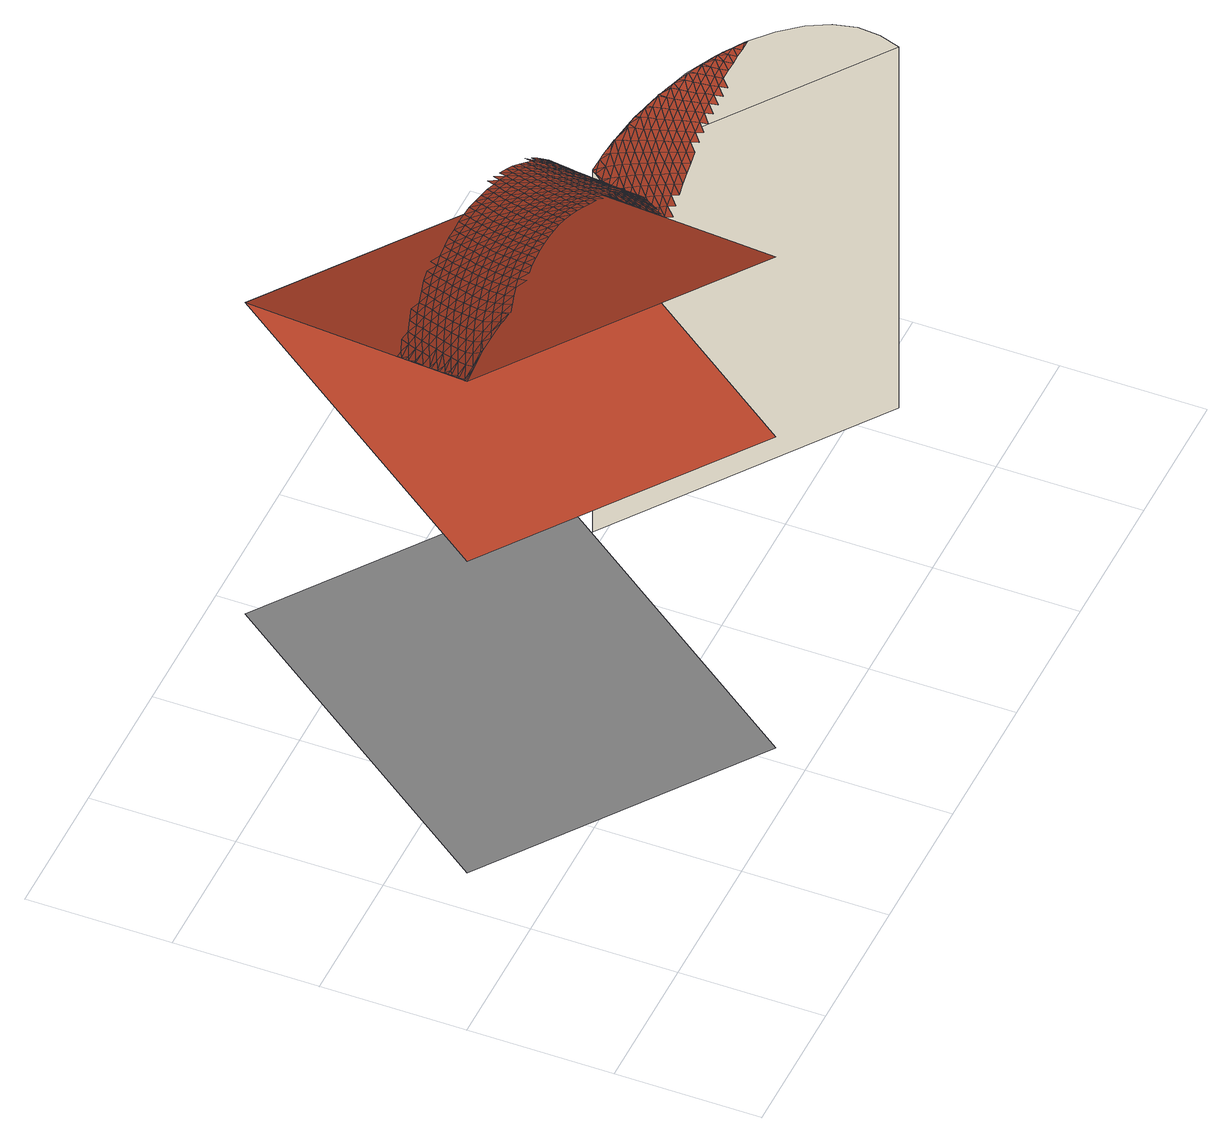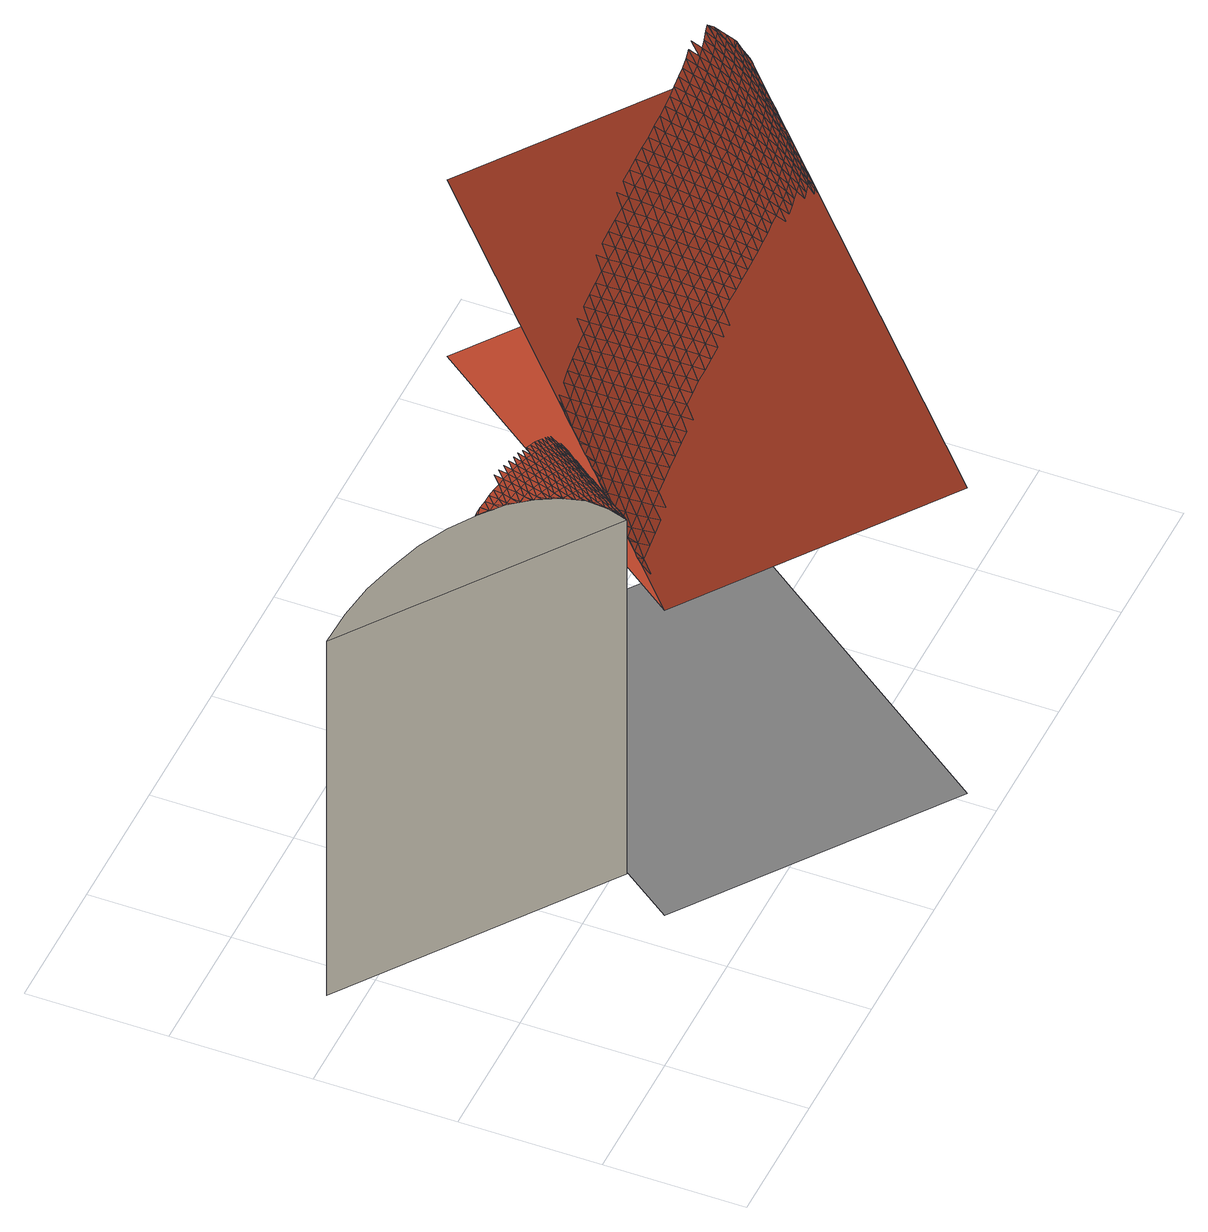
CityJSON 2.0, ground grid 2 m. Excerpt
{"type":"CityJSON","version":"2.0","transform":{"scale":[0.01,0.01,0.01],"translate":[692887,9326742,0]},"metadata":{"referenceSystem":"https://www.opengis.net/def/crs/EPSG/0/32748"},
"CityObjects":{
"building1":{"type":"Building","attributes":{"description":"109, created by Fairuz Akmal Pradana","name":"AC14-109","relativeToTerrain":"entirelyAboveTerrain","GrossPlannedArea":{"value":120,"uom":"m2"},"ConstructionMethod":"New Building","IsLandmarked":"NO","dateOfConstruction":"2025-01-01","measuredHeight":18.27,"class":"1000","function":"1000","usage":"1000","roofType":"1030","storeysAboveGround":2,"storeysBelowGround":0},"geometry":[{"type":"MultiSurface","lod":"2","boundaries":[[[0,1,2]],[[0,3,4]],[[1,0,4]],[[1,4,5]],[[6,4,3]],[[5,7,1]],[[7,5,8]],[[9,5,4]],[[7,8,10]],[[4,6,9]],[[11,8,5]],[[12,10,8]],[[5,9,11]],[[6,13,14]],[[9,6,14]],[[10,12,15]],[[8,11,12]],[[16,14,13]],[[15,12,17]],[[17,18,15]],[[19,9,14]],[[20,11,9]],[[14,16,19]],[[18,17,21]],[[21,22,18]],[[23,12,11]],[[9,19,20]],[[22,21,24]],[[25,17,12]],[[16,26,27]],[[19,16,27]],[[11,20,23]],[[28,21,17]],[[12,23,25]],[[29,27,26]],[[30,24,21]],[[17,25,28]],[[31,19,27]],[[21,28,30]],[[32,20,19]],[[27,29,31]],[[33,23,20]],[[34,30,35]],[[36,25,23]],[[19,31,32]],[[20,32,33]],[[37,28,25]],[[29,38,39]],[[31,29,39]],[[23,33,36]],[[40,30,28]],[[25,36,37]],[[41,35,30]],[[42,39,38]],[[28,37,40]],[[30,40,41]],[[43,31,39]],[[44,32,31]],[[39,42,43]],[[35,41,45]],[[46,33,32]],[[47,36,33]],[[48,37,36]],[[31,43,44]],[[32,44,46]],[[42,49,50]],[[43,42,50]],[[51,40,37]],[[33,46,47]],[[52,41,40]],[[36,47,48]],[[53,45,41]],[[37,48,51]],[[54,50,49]],[[40,51,52]],[[41,52,53]],[[55,43,50]],[[45,53,56]],[[57,44,43]],[[50,54,55]],[[58,46,44]],[[59,47,46]],[[60,48,47]],[[61,51,48]],[[43,55,57]],[[62,63,54]],[[55,54,63]],[[44,57,58]],[[64,52,51]],[[46,58,59]],[[47,59,60]],[[65,53,52]],[[48,60,61]],[[66,56,53]],[[63,62,67]],[[51,61,64]],[[68,69,56]],[[52,64,65]],[[53,65,66]],[[56,66,68]],[[70,63,67]],[[71,55,63]],[[72,57,55]],[[73,58,57]],[[74,59,58]],[[75,60,59]],[[76,61,60]],[[67,77,70]],[[63,70,71]],[[55,71,72]],[[78,64,61]],[[57,72,73]],[[58,73,74]],[[79,65,64]],[[59,74,75]],[[80,66,65]],[[60,75,76]],[[81,68,66]],[[70,77,82]],[[77,83,82]],[[61,76,78]],[[84,85,68]],[[64,78,79]],[[65,79,80]],[[66,80,81]],[[86,82,83]],[[68,81,84]],[[87,70,82]],[[85,84,88]],[[89,71,70]],[[90,72,71]],[[91,73,72]],[[92,74,73]],[[93,75,74]],[[94,76,75]],[[82,86,87]],[[95,78,76]],[[70,87,89]],[[71,89,90]],[[96,79,78]],[[72,90,91]],[[73,91,92]],[[97,80,79]],[[74,92,93]],[[98,81,80]],[[75,93,94]],[[87,86,99]],[[86,100,99]],[[101,84,81]],[[76,94,95]],[[102,88,84]],[[78,95,96]],[[79,96,97]],[[80,97,98]],[[103,99,100]],[[81,98,101]],[[84,101,102]],[[88,102,104]],[[105,87,99]],[[106,89,87]],[[107,90,89]],[[108,91,90]],[[109,92,91]],[[110,93,92]],[[99,103,105]],[[111,94,93]],[[112,95,94]],[[113,96,95]],[[87,105,106]],[[89,106,107]],[[90,107,108]],[[114,97,96]],[[91,108,109]],[[92,109,110]],[[115,98,97]],[[93,110,111]],[[116,101,98]],[[105,103,117]],[[103,118,117]],[[94,111,112]],[[119,102,101]],[[120,104,102]],[[95,112,113]],[[96,113,114]],[[97,114,115]],[[98,115,116]],[[101,116,119]],[[102,119,120]],[[104,120,121]],[[122,106,105]],[[123,105,117]],[[124,107,106]],[[125,108,107]],[[126,109,108]],[[127,110,109]],[[128,111,110]],[[129,112,111]],[[130,113,112]],[[131,114,113]],[[105,123,122]],[[106,122,124]],[[107,124,125]],[[132,115,114]],[[108,125,126]],[[109,126,127]],[[133,116,115]],[[110,127,128]],[[134,119,116]],[[111,128,129]],[[135,120,119]],[[136,121,120]],[[112,129,130]],[[113,130,131]],[[114,131,132]],[[115,132,133]],[[116,133,134]],[[119,134,135]],[[120,135,136]],[[121,136,137]],[[138,124,122]],[[139,125,124]],[[140,126,125]],[[141,127,126]],[[142,128,127]],[[143,129,128]],[[144,130,129]],[[145,131,130]],[[146,132,131]],[[124,138,139]],[[125,139,140]],[[147,133,132]],[[126,140,141]],[[148,134,133]],[[127,141,142]],[[149,135,134]],[[128,142,143]],[[150,136,135]],[[151,137,136]],[[129,143,144]],[[130,144,145]],[[131,145,146]],[[132,146,147]],[[133,147,148]],[[134,148,149]],[[135,149,150]],[[136,150,151]],[[137,151,152]],[[153,139,138]],[[154,140,139]],[[155,141,140]],[[156,142,141]],[[157,143,142]],[[158,144,143]],[[159,145,144]],[[160,146,145]],[[161,147,146]],[[139,153,154]],[[162,148,147]],[[140,154,155]],[[163,149,148]],[[141,155,156]],[[164,150,149]],[[165,151,150]],[[166,152,151]],[[142,156,157]],[[143,157,158]],[[144,158,159]],[[145,159,160]],[[146,160,161]],[[147,161,162]],[[148,162,163]],[[149,163,164]],[[152,166,167]],[[150,164,165]],[[151,165,166]],[[168,155,154]],[[169,156,155]],[[170,157,156]],[[171,158,157]],[[172,159,158]],[[173,160,159]],[[174,161,160]],[[175,162,161]],[[176,163,162]],[[177,164,163]],[[178,167,166]],[[179,165,164]],[[180,166,165]],[[155,168,169]],[[156,169,170]],[[157,170,171]],[[158,171,172]],[[159,172,173]],[[160,173,174]],[[161,174,175]],[[162,175,176]],[[163,176,177]],[[167,178,181]],[[164,177,179]],[[166,180,178]],[[165,179,180]],[[182,169,168]],[[183,170,169]],[[184,171,170]],[[185,172,171]],[[186,173,172]],[[187,174,173]],[[188,175,174]],[[189,176,175]],[[190,181,178]],[[191,177,176]],[[192,178,180]],[[193,179,177]],[[194,180,179]],[[169,182,183]],[[170,183,184]],[[171,184,185]],[[172,185,186]],[[173,186,187]],[[174,187,188]],[[181,190,195]],[[175,188,189]],[[176,189,191]],[[178,192,190]],[[177,191,193]],[[180,194,192]],[[179,193,194]],[[196,183,182]],[[197,184,183]],[[198,185,184]],[[199,186,185]],[[200,187,186]],[[201,195,190]],[[202,188,187]],[[203,189,188]],[[204,190,192]],[[205,191,189]],[[206,192,194]],[[207,193,191]],[[208,194,193]],[[183,196,197]],[[184,197,198]],[[185,198,199]],[[195,201,209]],[[186,199,200]],[[187,200,202]],[[190,204,201]],[[188,202,203]],[[189,203,205]],[[192,206,204]],[[191,205,207]],[[194,208,206]],[[193,207,208]],[[210,198,197]],[[211,209,201]],[[212,199,198]],[[213,200,199]],[[214,201,204]],[[215,202,200]],[[216,204,206]],[[217,203,202]],[[218,205,203]],[[219,206,208]],[[220,207,205]],[[221,208,207]],[[209,211,222]],[[197,223,210]],[[198,210,212]],[[201,214,211]],[[199,212,213]],[[200,213,215]],[[204,216,214]],[[202,215,217]],[[206,219,216]],[[203,217,218]],[[208,221,219]],[[205,218,220]],[[207,220,221]],[[224,222,211]],[[225,211,214]],[[226,212,210]],[[227,214,216]],[[228,213,212]],[[229,215,213]],[[230,216,219]],[[231,217,215]],[[232,219,221]],[[233,218,217]],[[234,220,218]],[[235,221,220]],[[222,224,236]],[[211,225,224]],[[214,227,225]],[[212,226,228]],[[216,230,227]],[[213,228,229]],[[219,232,230]],[[215,229,231]],[[217,231,233]],[[221,235,232]],[[218,233,234]],[[220,234,235]],[[237,236,224]],[[238,224,225]],[[239,225,227]],[[240,227,230]],[[241,228,226]],[[242,230,232]],[[243,229,228]],[[244,232,235]],[[245,231,229]],[[236,237,246]],[[247,235,234]],[[248,233,231]],[[249,234,233]],[[224,238,237]],[[225,239,238]],[[227,240,239]],[[230,242,240]],[[232,244,242]],[[228,241,243]],[[229,243,245]],[[235,247,244]],[[231,245,248]],[[234,249,247]],[[233,248,249]],[[250,246,237]],[[251,237,238]],[[252,238,239]],[[253,239,240]],[[246,250,254]],[[255,240,242]],[[256,242,244]],[[257,244,247]],[[237,251,250]],[[258,243,241]],[[259,245,243]],[[260,247,249]],[[261,249,248]],[[262,248,245]],[[238,252,251]],[[239,253,252]],[[240,255,253]],[[242,256,255]],[[244,257,256]],[[247,260,257]],[[243,258,259]],[[249,261,260]],[[248,262,261]],[[245,259,262]],[[263,254,250]],[[264,250,251]],[[265,251,252]],[[266,252,253]],[[267,253,255]],[[250,264,263]],[[268,255,256]],[[269,256,257]],[[251,265,264]],[[270,257,260]],[[271,272,273,2,274]],[[275,260,261]],[[276,261,262]],[[277,259,258]],[[278,262,259]],[[252,266,265]],[[253,267,266]],[[255,268,267]],[[256,269,268]],[[257,270,269]],[[260,275,270]],[[261,276,275]],[[279,280,263]],[[262,278,276]],[[259,277,278]],[[281,263,264]],[[282,264,265]],[[283,265,266]],[[263,281,279]],[[284,266,267]],[[264,282,281]],[[285,267,268]],[[286,268,269]],[[287,269,270]],[[265,283,282]],[[288,270,275]],[[289,275,276]],[[290,276,278]],[[291,278,277]],[[266,284,283]],[[267,285,284]],[[268,286,285]],[[269,287,286]],[[270,288,287]],[[292,279,281]],[[275,289,288]],[[276,290,289]],[[278,291,290]],[[293,281,282]],[[279,292,294]],[[295,282,283]],[[296,283,284]],[[281,293,292]],[[297,284,285]],[[282,295,293]],[[298,285,286]],[[299,286,287]],[[283,296,295]],[[300,287,288]],[[301,288,289]],[[302,289,290]],[[303,290,291]],[[284,297,296]],[[285,298,297]],[[304,294,292]],[[286,299,298]],[[287,300,299]],[[288,301,300]],[[305,292,293]],[[289,302,301]],[[294,304,306]],[[290,303,302]],[[307,293,295]],[[292,305,304]],[[308,295,296]],[[309,296,297]],[[293,307,305]],[[310,297,298]],[[295,308,307]],[[311,298,299]],[[312,299,300]],[[296,309,308]],[[313,306,304]],[[314,300,301]],[[315,301,302]],[[297,310,309]],[[316,302,303]],[[298,311,310]],[[317,304,305]],[[306,313,318]],[[299,312,311]],[[300,314,312]],[[319,305,307]],[[301,315,314]],[[304,317,313]],[[302,316,315]],[[272,273,320,321,322,323]],[[324,307,308]],[[305,319,317]],[[325,308,309]],[[326,309,310]],[[307,324,319]],[[327,318,313]],[[328,310,311]],[[308,325,324]],[[329,311,312]],[[330,312,314]],[[331,313,317]],[[309,326,325]],[[332,314,315]],[[333,315,316]],[[310,328,326]],[[334,317,319]],[[313,331,327]],[[311,329,328]],[[312,330,329]],[[314,332,330]],[[335,319,324]],[[317,334,331]],[[315,333,332]],[[336,324,325]],[[337,338,327]],[[319,335,334]],[[339,325,326]],[[324,336,335]],[[340,326,328]],[[341,327,331]],[[342,328,329]],[[325,339,336]],[[343,329,330]],[[327,341,337]],[[344,331,334]],[[326,340,339]],[[345,330,332]],[[346,332,333]],[[328,342,340]],[[347,334,335]],[[331,344,341]],[[329,343,342]],[[330,345,343]],[[348,335,336]],[[332,346,345]],[[334,347,344]],[[349,336,339]],[[350,337,341]],[[335,348,347]],[[351,339,340]],[[337,350,352]],[[336,349,348]],[[353,340,342]],[[354,341,344]],[[355,342,343]],[[339,351,349]],[[341,354,350]],[[356,343,345]],[[357,344,347]],[[340,353,351]],[[358,345,346]],[[342,355,353]],[[344,357,354]],[[359,347,348]],[[343,356,355]],[[360,352,350]],[[345,358,356]],[[361,348,349]],[[362,363,364,365,366]],[[347,359,357]],[[352,360,367]],[[368,349,351]],[[369,350,354]],[[348,361,359]],[[370,351,353]],[[350,369,360]],[[349,368,361]],[[371,354,357]],[[372,353,355]],[[373,355,356]],[[351,370,368]],[[354,371,369]],[[374,367,360]],[[375,357,359]],[[376,356,358]],[[353,372,370]],[[367,374,377]],[[355,373,372]],[[357,375,371]],[[378,359,361]],[[379,360,369]],[[356,376,373]],[[380,361,368]],[[358,381,376]],[[359,378,375]],[[360,379,374]],[[382,369,371]],[[383,368,370]],[[361,380,378]],[[384,377,374]],[[369,382,379]],[[385,370,372]],[[368,383,380]],[[386,371,375]],[[387,372,373]],[[370,385,383]],[[371,386,382]],[[388,373,376]],[[389,374,379]],[[390,375,378]],[[372,387,385]],[[374,389,384]],[[375,390,386]],[[391,378,380]],[[373,388,387]],[[392,379,382]],[[393,394,384]],[[376,395,388]],[[396,380,383]],[[379,392,389]],[[378,391,390]],[[397,382,386]],[[398,383,385]],[[380,396,391]],[[399,384,389]],[[382,397,392]],[[400,385,387]],[[384,399,393]],[[401,386,390]],[[383,398,396]],[[402,387,388]],[[386,401,397]],[[403,389,392]],[[385,400,398]],[[404,390,391]],[[389,403,399]],[[387,402,400]],[[390,404,401]],[[405,391,396]],[[388,406,402]],[[407,392,397]],[[408,393,399]],[[393,408,409]],[[392,407,403]],[[410,396,398]],[[391,405,404]],[[411,397,401]],[[412,398,400]],[[413,399,403]],[[396,410,405]],[[397,411,407]],[[399,413,408]],[[414,400,402]],[[415,401,404]],[[398,412,410]],[[416,409,408]],[[417,402,406]],[[418,403,407]],[[409,416,419]],[[401,415,411]],[[400,414,412]],[[420,404,405]],[[403,418,413]],[[402,417,414]],[[404,420,415]],[[421,405,410]],[[422,407,411]],[[423,408,413]],[[408,423,416]],[[407,422,418]],[[405,421,420]],[[424,410,412]],[[425,419,416]],[[419,425,426]],[[427,411,415]],[[428,413,418]],[[429,412,414]],[[410,424,421]],[[411,427,422]],[[413,428,423]],[[430,414,417]],[[431,415,420]],[[412,429,424]],[[432,416,423]],[[416,432,425]],[[433,418,422]],[[415,431,427]],[[434,426,425]],[[414,430,429]],[[426,434,435]],[[436,420,421]],[[418,433,428]],[[420,436,431]],[[437,423,428]],[[438,422,427]],[[439,421,424]],[[423,437,432]],[[422,438,433]],[[440,425,432]],[[421,439,436]],[[441,424,429]],[[425,440,434]],[[442,435,434]],[[443,427,431]],[[444,428,433]],[[445,429,430]],[[424,441,439]],[[427,443,438]],[[428,444,437]],[[446,431,436]],[[447,432,437]],[[429,445,441]],[[432,447,440]],[[448,433,438]],[[431,446,443]],[[449,434,440]],[[450,451,442]],[[434,449,442]],[[433,448,444]],[[452,436,439]],[[453,450,454]],[[436,452,446]],[[455,437,444]],[[456,438,443]],[[457,439,441]],[[437,455,447]],[[438,456,448]],[[458,440,447]],[[459,454,450]],[[440,458,449]],[[439,457,452]],[[442,460,450]],[[460,442,449]],[[461,441,445]],[[462,443,446]],[[463,444,448]],[[443,462,456]],[[444,463,455]],[[441,461,457]],[[450,464,459]],[[465,446,452]],[[466,447,455]],[[447,466,458]],[[467,448,456]],[[468,449,458]],[[464,450,460]],[[449,468,460]],[[446,465,462]],[[448,467,463]],[[469,452,457]],[[459,464,470]],[[471,455,463]],[[452,469,465]],[[472,456,462]],[[455,471,466]],[[473,457,461]],[[456,472,467]],[[474,458,466]],[[475,470,464]],[[458,474,468]],[[460,476,464]],[[476,460,468]],[[457,473,469]],[[477,462,465]],[[478,463,467]],[[463,478,471]],[[462,477,472]],[[464,479,475]],[[480,466,471]],[[481,465,469]],[[466,480,474]],[[479,464,476]],[[482,468,474]],[[468,482,476]],[[483,467,472]],[[465,481,477]],[[467,483,478]],[[484,469,473]],[[485,471,478]],[[469,484,481]],[[486,472,477]],[[471,485,480]],[[487,474,480]],[[472,486,483]],[[476,488,479]],[[474,487,482]],[[488,476,482]],[[473,489,484]],[[479,488,490]],[[491,477,481]],[[492,478,483]],[[478,492,485]],[[477,491,486]],[[493,480,485]],[[480,493,487]],[[494,481,484]],[[495,490,488]],[[496,482,487]],[[482,496,488]],[[497,483,486]],[[481,494,491]],[[483,497,492]],[[498,485,492]],[[485,498,493]],[[499,486,491]],[[484,500,494]],[[488,501,495]],[[502,487,493]],[[487,502,496]],[[501,488,496]],[[486,499,497]],[[495,501,503]],[[504,491,494]],[[505,492,497]],[[492,505,498]],[[491,504,499]],[[506,493,498]],[[507,503,501]],[[493,506,502]],[[508,494,500]],[[509,496,502]],[[496,509,501]],[[510,497,499]],[[494,508,504]],[[497,510,505]],[[511,498,505]],[[498,511,506]],[[501,512,507]],[[513,499,504]],[[514,502,506]],[[512,501,509]],[[502,514,509]],[[499,513,510]],[[507,512,515]],[[516,505,510]],[[517,504,508]],[[505,516,511]],[[504,517,513]],[[518,506,511]],[[519,515,512]],[[506,518,514]],[[509,520,512]],[[520,509,514]],[[521,510,513]],[[510,521,516]],[[522,511,516]],[[512,523,519]],[[511,522,518]],[[524,513,517]],[[525,514,518]],[[523,512,520]],[[514,525,520]],[[513,524,521]],[[519,523,526]],[[527,516,521]],[[516,527,522]],[[528,518,522]],[[529,526,523]],[[518,528,525]],[[520,530,523]],[[530,520,525]],[[531,521,524]],[[521,531,527]],[[523,532,529]],[[533,522,527]],[[522,533,528]],[[532,523,530]],[[534,525,528]],[[525,534,530]],[[529,532,535]],[[536,527,531]],[[527,536,533]],[[537,535,532]],[[538,528,533]],[[528,538,534]],[[530,539,532]],[[539,530,534]],[[532,540,537]],[[541,533,536]],[[533,541,538]],[[540,532,539]],[[542,534,538]],[[534,542,539]],[[536,543,541]],[[539,544,540]],[[545,538,541]],[[538,545,542]],[[544,539,542]],[[540,544,546]],[[547,546,544]],[[541,548,545]],[[542,549,544]],[[549,542,545]],[[544,550,547]],[[551,545,548]],[[550,544,549]],[[545,551,549]],[[547,550,552]],[[553,552,550]],[[549,554,550]],[[554,549,551]],[[550,555,553]],[[555,550,554]],[[553,555,556]],[[557,556,555]],[[555,558,557]]],"semantics":{"surfaces":[{"type":"RoofSurface","name":"Roof 105"},{"type":"RoofSurface","name":"Roof 100"},{"type":"RoofSurface","name":"Roof 63"},{"type":"RoofSurface","name":"Roof 41"},{"type":"RoofSurface","name":"Roof 64"},{"type":"RoofSurface","name":"Roof 40"},{"type":"RoofSurface","name":"Roof 46"},{"type":"RoofSurface","name":"Roof 15"},{"type":"RoofSurface","name":"Roof 81"},{"type":"RoofSurface","name":"Roof 4"},{"type":"RoofSurface","name":"Roof 106"},{"type":"RoofSurface","name":"Roof 52"},{"type":"RoofSurface","name":"Roof 62"},{"type":"RoofSurface","name":"Roof 72"},{"type":"RoofSurface","name":"Roof 31"},{"type":"RoofSurface","name":"Roof 21"},{"type":"RoofSurface","name":"Roof 80"},{"type":"RoofSurface","name":"Roof 42"},{"type":"RoofSurface","name":"Roof 56"},{"type":"RoofSurface","name":"Roof 69"},{"type":"RoofSurface","name":"Roof 65"},{"type":"RoofSurface","name":"Roof 19"},{"type":"RoofSurface","name":"Roof 99"},{"type":"RoofSurface","name":"Roof 29"},{"type":"RoofSurface","name":"Roof 78"},{"type":"RoofSurface","name":"Roof 61"},{"type":"RoofSurface","name":"Roof 57"},{"type":"RoofSurface","name":"Roof 75"},{"type":"RoofSurface","name":"Roof 82"},{"type":"RoofSurface","name":"Roof 58"},{"type":"RoofSurface","name":"Roof 103"},{"type":"RoofSurface","name":"Roof 73"},{"type":"RoofSurface","name":"Roof 45"},{"type":"RoofSurface","name":"Roof 14"},{"type":"RoofSurface","name":"Roof 77"},{"type":"RoofSurface","name":"Roof 88"},{"type":"RoofSurface","name":"Roof 38"},{"type":"RoofSurface","name":"Roof 68"},{"type":"RoofSurface","name":"Roof 39"},{"type":"RoofSurface","name":"Roof 44"},{"type":"RoofSurface","name":"Roof 10"},{"type":"RoofSurface","name":"Roof 28"},{"type":"RoofSurface","name":"Roof 20"},{"type":"RoofSurface","name":"Roof 60"},{"type":"RoofSurface","name":"Roof 13"},{"type":"RoofSurface","name":"Roof 59"},{"type":"RoofSurface","name":"Roof 36"},{"type":"GroundSurface","description":"Bodenplatte","name":"Base Surface"},{"type":"RoofSurface","name":"Roof 9"},{"type":"RoofSurface","name":"Roof 85"},{"type":"RoofSurface","name":"Roof 54"},{"type":"RoofSurface","name":"Roof 50"},{"type":"RoofSurface","name":"Roof 12"},{"type":"RoofSurface","name":"Roof 3"},{"type":"RoofSurface","name":"Roof 34"},{"type":"RoofSurface","name":"Roof 17"},{"type":"RoofSurface","name":"Roof 5"},{"type":"RoofSurface","name":"Roof 53"},{"type":"RoofSurface","name":"Roof 86"},{"type":"RoofSurface","name":"Roof 25"},{"type":"RoofSurface","name":"Roof 95"},{"type":"RoofSurface","name":"Roof 74"},{"type":"RoofSurface","name":"Roof 102"},{"type":"RoofSurface","name":"Roof 18"},{"type":"RoofSurface","name":"Roof 55"},{"type":"RoofSurface","name":"Roof 27"}],"values":[0,1,2,0,1,0,3,4,5,4,6,7,4,8,0,9,7,10,11,11,4,4,4,9,12,13,4,14,11,10,0,13,9,11,10,15,9,4,9,4,4,13,16,11,4,13,9,4,4,11,9,9,16,4,9,16,4,4,4,16,13,11,11,4,11,4,4,9,11,15,9,16,9,4,15,16,4,16,4,4,11,11,9,9,4,4,4,11,15,11,9,16,9,16,17,15,18,16,16,18,4,4,13,11,11,9,9,4,4,13,15,11,11,16,9,16,9,18,0,8,15,19,16,16,18,10,19,4,20,4,13,11,11,9,9,4,15,4,11,16,11,11,16,9,18,9,4,4,19,15,20,16,16,18,4,19,20,20,4,4,11,11,11,9,4,9,16,16,4,11,11,16,11,9,18,15,21,4,4,16,20,20,16,16,18,19,20,20,22,4,4,11,11,9,9,15,16,16,16,4,11,11,18,9,9,21,15,20,16,22,22,16,16,18,19,20,22,22,23,11,11,9,9,15,16,16,16,18,11,9,19,15,20,15,22,16,22,23,16,16,18,19,20,22,22,23,24,11,9,15,15,16,16,18,18,19,9,20,15,22,15,23,23,24,16,16,18,21,19,20,22,23,25,23,23,15,15,16,16,18,21,19,20,22,23,25,23,23,15,16,16,18,19,19,20,22,23,25,23,25,24,16,16,16,18,19,19,20,22,25,23,25,23,24,16,16,26,19,19,20,27,22,23,25,23,25,24,16,16,18,19,20,27,20,22,25,23,25,23,25,28,19,19,29,20,20,27,22,23,25,23,25,25,19,29,19,20,27,20,25,22,23,25,23,25,29,19,19,29,20,20,27,22,25,23,25,24,25,29,29,19,27,20,22,25,22,25,23,24,25,30,29,29,20,27,22,25,22,23,25,24,25,30,30,29,27,20,25,22,25,22,31,25,23,24,30,30,29,32,33,22,22,25,24,25,24,31,30,30,29,34,29,25,25,31,22,22,25,24,24,30,30,32,32,33,33,22,33,24,24,34,31,30,30,32,34,32,33,31,33,35,33,24,23,24,30,36,32,32,37,33,33,34,38,24,34,31,30,34,36,34,32,32,32,31,33,33,38,24,31,36,32,32,32,34,33,33,38,34,39,31,31,34,36,34,32,32,31,32,33,33,38,40,36,39,32,32,32,34,37,41,33,34,39,31,40,39,36,34,32,32,31,41,32,37,40,33,40,39,42,32,32,39,32,41,37,43,34,39,31,40,39,42,40,34,32,32,41,40,32,37,40,39,42,40,32,32,39,41,32,34,42,39,40,39,40,42,40,39,32,42,41,40,32,32,40,39,42,40,44,39,32,41,39,42,39,40,45,39,40,42,40,39,42,44,41,40,32,40,42,39,40,46,44,39,47,42,48,39,42,39,40,49,39,42,40,40,39,42,48,42,44,50,51,40,42,39,48,40,39,44,42,48,42,39,39,51,49,50,39,42,40,52,42,40,48,42,50,51,42,39,40,48,53,40,39,51,42,42,39,54,51,48,50,53,42,39,40,42,51,52,42,51,50,42,54,40,48,53,55,51,39,42,42,52,51,54,48,53,52,42,39,55,40,51,55,56,52,42,53,52,42,42,48,53,55,51,42,39,55,57,56,53,52,42,48,53,52,42,39,55,57,51,56,57,52,58,42,53,42,53,48,42,55,51,57,42,39,57,58,56,53,52,42,51,53,42,55,54,57,51,56,57,59,58,53,42,60,42,53,51,42,55,51,57,60,57,42,59,58,54,56,53,51,53,42,60,42,55,57,51,57,59,58,56,53,42,61,62,56,51,55,42,53,57,61,57,59,58,42,49,53,53,51,61,55,56,57,59,58,58,53,49,53,42,55,56,51,57,57,53,59,58,58,42,59,49,53,55,51,57,57,56,59,58,59,53,63,53,55,57,51,56,59,57,58,59,53,59,51,53,55,51,57,59,57,56,58,59,53,51,53,55,57,59,51,57,59,58,53,60,53,51,55,51,57,60,57,59,58,53,53,55,60,57,51,57,59,58,53,60,53,55,57,60,57,59,58,53,53,60,55,57,59,58,58,64,55,57,65,57,58,59,58,64,57,57,59,58,59,57,59,57,58,59,59,59,57,59,58,59,57,59,58,60,60,59,58,60,59,60,60,60]}}]},
"building2":{"type":"Building","attributes":{"description":"73, created by Fairuz Akmal Pradana","name":"AC14-73","relativeToTerrain":"entirelyAboveTerrain","GrossPlannedArea":{"value":120,"uom":"m2"},"ConstructionMethod":"New Building","IsLandmarked":"NO","dateOfConstruction":"2025-01-01","measuredHeight":18.37,"class":"1000","function":"1000","usage":"1000","roofType":"1030","storeysAboveGround":2,"storeysBelowGround":0},"geometry":[{"type":"MultiSurface","lod":"2","boundaries":[[[559,560,561]],[[561,560,562]],[[562,560,563]],[[564,565,562]],[[566,563,560]],[[567,562,563]],[[563,566,568]],[[562,567,564]],[[566,569,568]],[[570,563,568]],[[571,572,564]],[[563,570,567]],[[573,568,569]],[[568,573,570]],[[574,564,567]],[[564,574,571]],[[570,573,575]],[[576,567,570]],[[577,578,571]],[[567,576,574]],[[573,579,575]],[[580,570,575]],[[581,571,574]],[[582,575,579]],[[570,580,576]],[[571,581,577]],[[575,582,580]],[[583,574,576]],[[574,583,581]],[[584,585,577]],[[580,582,586]],[[587,576,580]],[[585,584,588]],[[589,586,582]],[[576,587,583]],[[590,577,581]],[[577,590,584]],[[591,580,586]],[[586,589,592]],[[593,581,583]],[[580,591,587]],[[589,594,592]],[[581,593,590]],[[595,586,592]],[[596,588,584]],[[597,583,587]],[[586,595,591]],[[598,592,594]],[[588,596,599]],[[583,597,593]],[[600,584,590]],[[592,598,595]],[[601,587,591]],[[584,600,596]],[[587,601,597]],[[602,590,593]],[[595,598,603]],[[604,591,595]],[[590,602,600]],[[605,599,596]],[[591,604,601]],[[606,593,597]],[[598,607,603]],[[599,605,608]],[[593,606,602]],[[609,595,603]],[[610,596,600]],[[611,603,607]],[[612,597,601]],[[595,609,604]],[[596,610,605]],[[597,612,606]],[[603,611,609]],[[613,600,602]],[[614,601,604]],[[600,613,610]],[[601,614,612]],[[615,608,605]],[[616,602,606]],[[609,611,617]],[[618,604,609]],[[608,615,619]],[[602,616,613]],[[611,620,617]],[[621,605,610]],[[604,618,614]],[[622,606,612]],[[605,621,615]],[[623,609,617]],[[606,622,616]],[[624,617,620]],[[625,610,613]],[[609,623,618]],[[626,612,614]],[[617,624,623]],[[610,625,621]],[[612,626,622]],[[627,619,615]],[[628,613,616]],[[629,614,618]],[[613,628,625]],[[623,624,630]],[[614,629,626]],[[631,615,621]],[[632,616,622]],[[633,630,624]],[[634,618,623]],[[615,631,627]],[[616,632,628]],[[635,621,625]],[[618,634,629]],[[636,622,626]],[[637,623,630]],[[630,633,638]],[[621,635,631]],[[622,636,632]],[[633,639,638]],[[640,625,628]],[[641,642,627]],[[623,637,634]],[[643,626,629]],[[644,630,638]],[[625,640,635]],[[626,643,636]],[[645,638,639]],[[646,627,631]],[[647,628,632]],[[630,644,637]],[[648,629,634]],[[628,647,640]],[[627,646,641]],[[638,645,644]],[[629,648,643]],[[649,631,635]],[[650,632,636]],[[651,634,637]],[[631,649,646]],[[632,650,647]],[[634,651,648]],[[652,635,640]],[[653,654,641]],[[644,645,655]],[[656,636,643]],[[657,637,644]],[[658,655,645]],[[635,652,649]],[[636,656,650]],[[659,640,647]],[[660,641,646]],[[637,657,651]],[[655,658,661]],[[662,644,655]],[[663,643,648]],[[662,655,661]],[[640,659,652]],[[641,660,653]],[[644,662,657]],[[643,663,656]],[[664,646,649]],[[665,647,650]],[[666,648,651]],[[647,665,659]],[[646,664,660]],[[648,666,663]],[[667,649,652]],[[657,662,668]],[[669,650,656]],[[670,671,653]],[[672,651,657]],[[649,667,664]],[[650,669,665]],[[673,657,668]],[[674,652,659]],[[651,672,666]],[[675,653,660]],[[676,656,663]],[[657,673,672]],[[652,674,667]],[[653,675,670]],[[656,676,669]],[[677,660,664]],[[678,659,665]],[[679,663,666]],[[672,673,680]],[[659,678,674]],[[660,677,675]],[[663,679,676]],[[681,664,667]],[[666,672,679]],[[682,665,669]],[[683,684,670]],[[664,681,677]],[[665,682,678]],[[685,667,674]],[[686,670,675]],[[679,672,687]],[[688,669,676]],[[667,685,681]],[[689,676,679]],[[670,686,683]],[[669,688,682]],[[690,675,677]],[[691,674,678]],[[689,679,687]],[[676,689,688]],[[674,691,685]],[[675,690,686]],[[692,677,681]],[[693,678,682]],[[694,695,683]],[[688,689,696]],[[677,692,690]],[[678,693,691]],[[688,696,697]],[[698,682,688]],[[699,681,685]],[[700,683,686]],[[698,688,697]],[[682,698,693]],[[681,699,692]],[[683,700,694]],[[701,686,690]],[[702,685,691]],[[685,702,699]],[[686,701,700]],[[693,698,703]],[[704,690,692]],[[705,691,693]],[[706,707,694]],[[690,704,701]],[[691,705,702]],[[708,693,703]],[[709,692,699]],[[710,694,700]],[[693,708,705]],[[692,709,704]],[[694,710,706]],[[711,700,701]],[[712,699,702]],[[713,702,705]],[[713,705,708]],[[699,712,709]],[[700,711,710]],[[702,713,712]],[[714,701,704]],[[715,716,706]],[[712,713,717]],[[701,714,711]],[[718,704,709]],[[712,717,719]],[[720,706,710]],[[721,709,712]],[[704,718,714]],[[706,720,715]],[[722,710,711]],[[721,712,719]],[[709,721,718]],[[710,722,720]],[[723,711,714]],[[718,721,724]],[[711,723,722]],[[725,714,718]],[[726,715,720]],[[727,718,724]],[[714,725,723]],[[715,726,728]],[[718,727,725]],[[729,720,722]],[[720,729,726]],[[723,725,730]],[[731,722,723]],[[722,731,729]],[[732,723,730]],[[733,728,726]],[[723,732,731]],[[728,733,734]],[[735,726,729]],[[736,729,731]],[[736,731,732]],[[726,735,733]],[[729,736,735]],[[735,736,737]],[[738,734,733]],[[739,733,735]],[[734,738,740]],[[741,735,737]],[[733,739,738]],[[735,741,739]],[[738,739,742]],[[743,740,738]],[[743,738,742]],[[740,743,744]],[[744,743,745]],[[746,744,745]],[[744,746,747]],[[748,747,746]],[[747,748,749]],[[741,748,750,751,752,753,754,755,658,673,696,717,727]],[[756,757,658,755]]],"semantics":{"surfaces":[{"type":"RoofSurface","name":"Roof 37"},{"type":"RoofSurface","name":"Roof 26"},{"type":"RoofSurface","name":"Roof 13"},{"type":"RoofSurface","name":"Roof 15"},{"type":"RoofSurface","name":"Roof 38"},{"type":"RoofSurface","name":"Roof 73"},{"type":"RoofSurface","name":"Roof 83"},{"type":"RoofSurface","name":"Roof 53"},{"type":"RoofSurface","name":"Roof 12"},{"type":"RoofSurface","name":"Roof 11"},{"type":"RoofSurface","name":"Roof 65"},{"type":"RoofSurface","name":"Roof 25"},{"type":"RoofSurface","name":"Roof 82"},{"type":"RoofSurface","name":"Roof 16"},{"type":"RoofSurface","name":"Roof 17"},{"type":"RoofSurface","name":"Roof 72"},{"type":"RoofSurface","name":"Roof 67"},{"type":"RoofSurface","name":"Roof 19"},{"type":"RoofSurface","name":"Roof 36"},{"type":"RoofSurface","name":"Roof 30"},{"type":"RoofSurface","name":"Roof 59"},{"type":"RoofSurface","name":"Roof 84"},{"type":"RoofSurface","name":"Roof 31"},{"type":"RoofSurface","name":"Roof 64"},{"type":"RoofSurface","name":"Roof 47"},{"type":"RoofSurface","name":"Roof 69"},{"type":"RoofSurface","name":"Roof 29"},{"type":"RoofSurface","name":"Roof 81"},{"type":"WallSurface","name":"Outer Wall 9"},{"type":"WallSurface","name":"Outer Wall 7"}],"values":[0,1,0,1,0,1,0,2,0,1,3,1,0,1,4,3,0,1,3,3,0,1,3,0,1,3,1,3,3,5,0,1,6,0,3,3,5,1,7,3,1,7,3,1,6,3,1,7,6,3,6,1,4,6,3,5,0,1,6,6,3,3,0,8,5,1,6,0,3,1,6,3,1,6,3,6,3,9,5,1,1,9,6,1,6,3,5,9,1,5,0,6,1,3,1,6,5,10,6,3,6,1,3,9,6,1,4,10,6,11,3,5,1,0,9,6,0,6,10,3,5,1,8,5,0,10,6,1,3,6,10,1,3,9,6,4,10,6,3,9,12,1,5,4,1,9,6,6,10,3,13,1,5,1,9,12,4,6,10,6,3,6,10,5,10,1,6,12,3,10,6,1,9,3,12,6,14,10,15,6,12,11,6,16,9,12,6,10,6,6,15,12,9,10,15,6,6,10,6,15,8,12,10,6,6,10,15,12,9,17,14,12,10,10,9,12,15,10,9,12,17,15,10,12,15,11,12,10,18,15,10,11,12,18,11,12,18,17,12,10,11,12,18,12,15,18,19,17,12,12,18,12,15,18,18,12,12,18,18,12,18,15,20,12,18,21,22,18,20,18,18,18,18,21,18,21,20,20,20,21,20,18,21,21,21,18,21,23,24,24,24,24,24,24,25,26,27,28,29]}}]}
},
"vertices":[
[65,316,839],[71,308,858],[63,313,841],[66,317,838],[66,317,840],[73,309,859],[76,330,829],[80,301,880],[80,302,880],[83,324,848],[81,300,883],[89,316,865],[95,307,883],[79,334,827],[79,332,831],[91,293,898],[86,344,820],[101,297,899],[102,285,915],[95,339,838],[99,331,853],[107,287,915],[105,282,920],[104,322,870],[112,278,927],[110,312,886],[91,351,815],[92,347,822],[116,302,901],[96,358,810],[121,291,916],[108,354,828],[111,346,843],[115,337,858],[114,276,929],[127,280,930],[120,328,873],[125,318,888],[103,368,803],[105,362,813],[131,307,903],[136,296,917],[107,372,800],[120,370,818],[123,361,833],[142,284,930],[127,352,848],[131,343,862],[136,333,877],[115,384,792],[117,378,804],[141,322,891],[146,311,904],[151,300,917],[117,387,790],[133,385,809],[157,288,930],[136,376,823],[139,367,838],[143,357,852],[148,347,866],[152,337,879],[127,401,780],[130,393,795],[157,326,892],[162,315,906],[167,303,918],[128,401,780],[172,291,930],[162,275,942],[143,408,786],[145,400,800],[148,391,814],[152,382,828],[155,372,841],[160,362,855],[164,352,868],[138,415,770],[168,341,881],[173,330,894],[178,318,906],[183,306,918],[140,416,771],[140,418,768],[188,294,929],[177,278,941],[148,429,760],[155,423,776],[192,281,940],[158,415,790],[161,406,804],[164,396,818],[168,387,831],[172,377,844],[176,366,858],[180,356,870],[185,345,883],[189,333,895],[194,321,906],[153,431,762],[152,435,756],[199,309,918],[204,296,928],[158,443,750],[208,283,938],[168,438,767],[171,430,781],[174,421,795],[177,411,808],[180,402,821],[184,391,834],[188,381,847],[192,370,860],[197,359,872],[201,347,884],[206,336,895],[210,323,906],[166,447,753],[164,451,745],[215,311,917],[220,298,927],[224,284,937],[183,445,772],[181,453,758],[186,435,785],[189,426,799],[193,416,812],[197,406,824],[201,396,837],[205,385,849],[209,373,861],[213,362,873],[218,350,884],[222,338,895],[227,325,906],[231,312,916],[236,299,925],[240,285,934],[199,450,776],[202,441,789],[206,431,802],[209,420,815],[213,410,827],[217,399,839],[221,388,851],[226,376,862],[230,364,873],[234,352,884],[239,339,894],[243,327,904],[248,313,914],[252,300,923],[256,286,931],[215,455,780],[218,445,792],[222,435,805],[226,424,817],[230,413,829],[234,402,840],[238,390,852],[242,378,862],[247,366,873],[251,354,883],[256,341,893],[260,327,902],[264,314,911],[268,300,920],[272,286,928],[235,449,795],[238,439,807],[242,428,819],[246,416,830],[251,404,841],[255,392,852],[259,380,862],[263,368,872],[268,354,882],[272,341,891],[285,300,916],[276,328,900],[281,314,908],[288,286,924],[251,453,798],[255,442,809],[259,430,820],[263,419,831],[267,406,842],[272,394,852],[276,381,862],[280,368,871],[301,299,912],[285,355,880],[297,314,905],[289,342,889],[293,328,897],[304,285,920],[268,456,799],[272,444,810],[276,432,821],[280,420,831],[284,408,841],[317,299,908],[288,395,851],[293,382,860],[313,313,901],[297,369,869],[309,327,894],[301,355,878],[305,341,886],[320,284,914],[288,447,811],[333,297,903],[293,434,821],[297,422,831],[329,312,896],[301,409,841],[326,327,889],[305,396,850],[309,382,858],[322,341,882],[314,369,867],[318,355,875],[336,282,909],[284,458,801],[349,296,897],[345,311,891],[305,448,812],[342,326,885],[309,436,821],[314,423,830],[338,340,878],[318,410,839],[334,354,871],[322,396,848],[326,382,856],[330,369,864],[352,280,902],[364,294,891],[361,309,885],[358,324,880],[354,339,873],[322,450,811],[351,354,867],[326,437,820],[347,368,860],[330,423,829],[367,278,895],[343,382,853],[335,410,837],[339,396,845],[380,291,884],[377,307,879],[373,322,874],[370,337,868],[382,276,888],[367,352,862],[363,367,856],[359,381,849],[339,450,810],[343,437,819],[355,396,842],[351,410,835],[347,423,827],[395,289,876],[392,305,872],[389,320,867],[386,335,862],[383,351,857],[379,365,851],[376,380,845],[372,395,839],[423,50,841],[745,490,533],[385,753,533],[243,181,841],[368,409,832],[364,423,825],[356,451,809],[360,437,817],[409,286,868],[397,273,880],[407,302,864],[404,318,860],[402,333,856],[398,349,851],[395,364,846],[392,379,841],[388,394,835],[384,408,828],[381,423,822],[377,437,815],[373,451,807],[422,299,856],[419,315,853],[424,283,859],[417,331,849],[414,346,845],[411,362,840],[408,377,835],[404,392,830],[401,407,824],[397,422,818],[393,436,812],[389,451,805],[436,296,847],[434,312,845],[438,280,850],[432,328,841],[429,344,838],[426,360,834],[423,375,829],[420,390,825],[417,406,819],[450,294,838],[413,421,814],[410,435,808],[406,450,802],[448,310,836],[452,277,840],[446,326,833],[63,313,533],[243,181,533],[423,50,533],[692,417,533],[444,342,830],[442,357,827],[439,373,823],[464,290,828],[436,389,819],[433,404,814],[429,419,809],[462,307,827],[426,434,804],[422,449,798],[461,323,824],[459,339,822],[456,355,819],[477,287,818],[465,274,830],[454,371,816],[451,386,812],[476,304,817],[448,402,808],[445,418,804],[474,320,815],[442,433,799],[439,448,794],[473,336,813],[471,352,811],[469,368,808],[489,300,806],[467,384,805],[490,284,807],[464,400,802],[488,317,805],[461,416,798],[458,431,794],[487,333,804],[455,446,789],[485,349,802],[502,297,796],[483,365,800],[385,753,0],[745,490,0],[692,417,0],[423,50,0],[63,313,0],[502,281,796],[481,382,797],[501,314,795],[479,398,794],[500,330,794],[477,413,791],[474,429,787],[514,294,784],[499,346,793],[471,445,783],[514,278,784],[498,363,791],[514,311,784],[496,379,789],[468,460,779],[513,327,784],[494,395,787],[526,291,772],[492,411,784],[513,344,783],[489,427,781],[487,443,777],[526,307,772],[511,360,782],[510,376,780],[526,324,772],[537,288,760],[525,274,771],[484,459,773],[508,393,778],[526,340,772],[507,409,776],[538,304,760],[504,425,773],[525,357,772],[502,441,770],[538,321,761],[524,373,771],[523,390,769],[499,457,767],[538,338,761],[549,302,748],[548,285,747],[521,406,768],[538,354,761],[519,422,766],[550,318,749],[517,439,763],[537,371,760],[560,299,735],[515,455,760],[550,335,750],[558,282,733],[536,387,760],[535,404,759],[550,351,750],[561,315,736],[534,420,757],[570,296,721],[567,279,719],[550,368,750],[562,331,737],[532,436,755],[530,453,753],[550,384,750],[571,312,723],[562,348,738],[579,293,707],[576,277,705],[549,401,749],[573,329,725],[563,365,739],[548,417,748],[581,309,709],[546,434,747],[588,291,692],[562,381,739],[574,345,726],[545,450,745],[562,398,739],[583,326,711],[575,362,727],[591,307,695],[596,288,678],[585,275,690],[561,415,738],[587,274,684],[595,285,677],[585,342,713],[575,379,727],[560,431,737],[593,323,697],[598,288,674],[600,304,680],[559,448,736],[575,395,728],[586,359,714],[608,302,665],[574,412,728],[595,339,700],[587,376,715],[603,321,683],[574,429,728],[607,301,665],[597,356,701],[587,392,716],[573,446,727],[605,337,686],[608,302,664],[611,318,668],[587,409,717],[598,373,703],[618,316,655],[607,353,688],[587,426,717],[614,334,671],[599,389,704],[586,443,717],[609,370,690],[599,406,705],[617,351,674],[623,332,656],[585,460,716],[620,318,653],[600,423,706],[610,387,692],[619,367,676],[599,440,706],[629,330,645],[626,348,659],[611,404,693],[621,384,678],[612,421,694],[599,457,706],[635,346,644],[629,364,662],[632,335,642],[612,438,695],[622,401,680],[631,381,664],[639,344,635],[611,455,696],[638,362,647],[623,418,682],[633,398,667],[646,359,631],[624,435,683],[641,378,650],[644,352,630],[634,415,669],[624,452,684],[643,395,653],[649,358,625],[650,376,635],[635,432,671],[645,412,655],[658,373,619],[636,450,673],[653,392,638],[657,368,618],[646,429,658],[655,409,641],[660,372,615],[661,390,623],[647,447,660],[669,387,607],[657,427,644],[664,406,626],[669,385,606],[658,444,647],[670,387,605],[667,424,630],[673,404,611],[680,401,595],[669,441,633],[676,421,614],[670,459,636],[684,417,598],[678,438,618],[681,402,594],[691,415,586],[680,456,622],[688,435,603],[696,431,586],[690,453,607],[693,419,583],[701,429,576],[699,449,591],[708,445,574],[706,435,571],[711,443,566],[719,459,562],
[597,283,618],[606,296,618],[604,285,626],[614,286,635],[616,298,628],[625,288,645],[613,275,642],[615,308,618],[627,299,638],[618,309,621],[618,313,618],[628,311,631],[636,289,654],[624,276,651],[624,321,618],[638,300,647],[630,322,624],[639,312,640],[648,289,662],[635,277,660],[631,330,618],[640,323,634],[649,301,656],[634,334,618],[650,313,650],[660,290,670],[647,278,668],[642,335,626],[651,325,643],[659,278,676],[643,346,618],[661,302,665],[653,336,636],[643,346,619],[661,314,659],[644,347,618],[654,348,629],[672,290,678],[663,326,652],[652,359,618],[671,278,684],[673,302,673],[664,337,646],[673,314,667],[655,359,622],[665,349,639],[684,290,686],[674,326,661],[656,364,618],[684,278,690],[666,361,632],[685,303,681],[661,371,618],[675,338,655],[686,314,675],[677,350,649],[697,290,693],[687,327,670],[668,372,625],[678,362,642],[697,278,697],[669,381,618],[698,302,688],[688,338,664],[679,373,635],[670,384,618],[698,314,683],[689,350,658],[710,290,699],[699,327,678],[690,362,652],[680,385,628],[711,302,695],[700,338,673],[680,396,618],[691,374,646],[711,314,690],[701,350,667],[692,385,639],[681,397,620],[681,399,618],[712,326,686],[723,289,705],[710,278,703],[702,362,662],[693,397,631],[689,409,618],[724,302,701],[713,338,681],[703,374,656],[724,314,697],[714,350,676],[704,385,650],[725,326,693],[737,289,710],[723,277,709],[694,409,623],[715,362,671],[706,397,643],[693,415,618],[726,338,688],[737,301,707],[694,415,619],[702,409,631],[716,373,665],[738,313,703],[727,350,684],[718,385,660],[738,325,699],[706,406,638],[728,361,679],[750,288,715],[736,277,713],[719,396,655],[716,399,651],[739,337,695],[751,301,712],[730,373,675],[751,313,708],[740,349,691],[731,384,670],[719,397,655],[752,325,705],[742,361,687],[764,288,719],[750,276,718],[753,337,701],[764,300,716],[732,387,668],[743,372,683],[736,384,673],[765,312,713],[754,348,698],[765,324,710],[755,360,694],[777,287,723],[764,275,722],[742,380,680],[744,378,681],[754,371,688],[766,336,707],[778,299,720],[778,311,717],[768,347,704],[757,369,691],[779,323,714],[769,359,701],[791,286,726],[777,274,725],[769,360,700],[780,335,712],[791,298,723],[792,311,721],[781,347,709],[771,359,702],[793,322,718],[804,286,728],[791,274,728],[772,358,702],[794,334,716],[782,351,708],[805,298,726],[788,346,711],[805,310,724],[806,322,722],[794,341,714],[805,334,719],[818,297,728],[804,335,719],[818,285,730],[819,309,726],[807,332,720],[819,321,724],[820,323,724],[831,297,730],[831,284,731],[832,309,728],[822,321,724],[832,314,727],[844,296,731],[839,308,729],[844,284,732],[837,310,729],[845,305,730],[857,296,731],[857,283,732],[857,295,731],[870,286,732],[870,283,732],[872,285,732],[874,283,732],[907,259,729],[941,234,719],[973,211,702],[1002,189,680],[1028,170,651],[1051,154,618],[1051,154,0],[693,415,0]
]}
